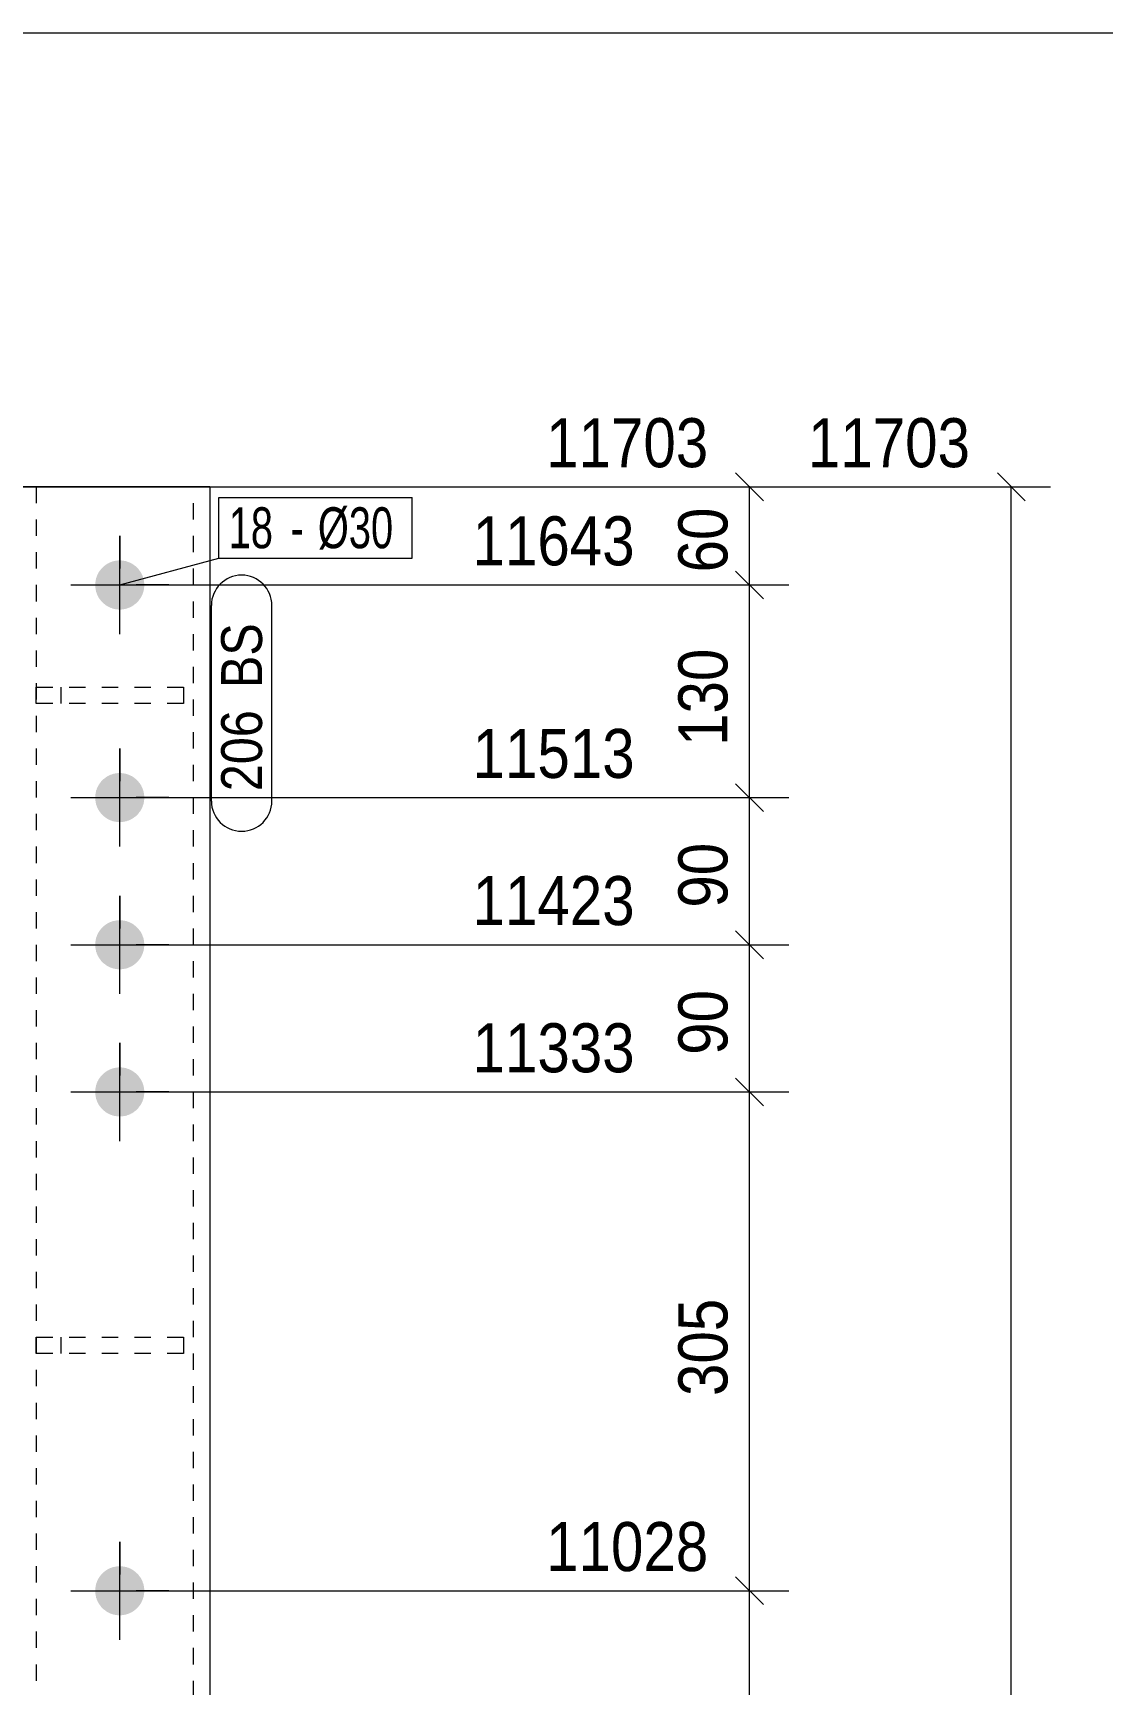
# Model space of a CAD drawing. Header units: millimetres. Extents: x 2 to 579, y 1 to 405.
# Drawn here: x 122.7 to 188.1, y 304 to 405 of the extents above; entities that cross this region are included whole.
import ezdxf

# ---------------------------------------------------------------- set-up
doc = ezdxf.new("R2010")
doc.units = ezdxf.units.MM
doc.linetypes.add('XKITLINE00', pattern=[0])
doc.linetypes.add('XKITLINE01', pattern=[4, 1, -1, 1, -1])
for name, color, linetype, lineweight in [('Bolt', 3, 'Continuous', 0), ('BoltMark', 7, 'Continuous', 0), ('Dimensions', 7, 'Continuous', 0), ('DrawingSheet', 5, 'Continuous', 0), ('Part', 2, 'Continuous', 0), ('PartMark', 7, 'Continuous', 0)]:
    doc.layers.add(name, color=color, linetype=linetype, lineweight=lineweight)
doc.styles.add('ARIAL', font='ARIAL.TTF')
doc.styles.add('ARIAL_NARROW', font='ARIALN.TTF')

# ---------------------------------------------------------------- blocks, each defined once
blk = doc.blocks.new('*A28')
at = {"layer": 'Bolt', "color": 3, "linetype": 'XKITLINE00', "lineweight": 0}
for p, q in [((127.95, 374.25), (127.95, 372.252)), ((124.95, 371.25), (126.948, 371.25)), ((130.95, 371.25), (128.952, 371.25)), ((127.95, 368.25), (127.95, 370.248)), ((127.95, 361.25), (127.95, 359.252)), ((124.95, 358.25), (126.948, 358.25)), ((130.95, 358.25), (128.952, 358.25)), ((127.95, 355.25), (127.95, 357.248)), ((127.95, 352.25), (127.95, 350.252)), ((124.95, 349.25), (126.948, 349.25)), ((130.95, 349.25), (128.952, 349.25)), ((127.95, 346.25), (127.95, 348.248)), ((127.95, 343.25), (127.95, 341.252)), ((124.95, 340.25), (126.948, 340.25)), ((130.95, 340.25), (128.952, 340.25)), ((127.95, 337.25), (127.95, 339.248)), ((127.95, 312.75), (127.95, 310.752)), ((124.95, 309.75), (126.948, 309.75)), ((130.95, 309.75), (128.952, 309.75)), ((127.95, 306.75), (127.95, 308.748))]:
    blk.add_line(p, q, dxfattribs=at)
blk = doc.blocks.new('*A29')
at = {"layer": 'Bolt'}
for points in [[(126.45, 371.29), (126.45, 371.32), (126.45, 371.36), (126.46, 371.4), (126.46, 371.43), (126.47, 371.47), (126.47, 371.51), (126.48, 371.54), (126.49, 371.58), (126.49, 371.61), (126.5, 371.65), (126.51, 371.69), (126.53, 371.72), (126.54, 371.76), (126.55, 371.79), (126.56, 371.82), (126.58, 371.86), (126.59, 371.89), (126.61, 371.92), (126.63, 371.96), (126.64, 371.99), (126.66, 372.02), (126.68, 372.05), (126.7, 372.08), (126.72, 372.11), (126.75, 372.14), (126.77, 372.17), (126.79, 372.2), (126.81, 372.23), (126.84, 372.26), (126.86, 372.28), (126.89, 372.31), (126.92, 372.34), (126.94, 372.36), (126.97, 372.39), (127, 372.41), (127.03, 372.43), (127.06, 372.45), (127.09, 372.48), (127.12, 372.5), (127.15, 372.52), (127.18, 372.54), (127.21, 372.56), (127.24, 372.57), (127.28, 372.59), (127.31, 372.61), (127.34, 372.62), (127.38, 372.64), (127.41, 372.65), (127.44, 372.66), (127.48, 372.67), (127.51, 372.69), (127.55, 372.7), (127.59, 372.71), (127.62, 372.71), (127.66, 372.72), (127.69, 372.73), (127.73, 372.73), (127.77, 372.74), (127.8, 372.74), (127.84, 372.75), (127.88, 372.75), (127.91, 372.75), (127.95, 372.75), (127.99, 372.75), (128.02, 372.75), (128.06, 372.75), (128.1, 372.74), (128.13, 372.74), (128.17, 372.73), (128.21, 372.73), (128.24, 372.72), (128.28, 372.71), (128.31, 372.71), (128.35, 372.7), (128.39, 372.69), (128.42, 372.67), (128.46, 372.66), (128.49, 372.65), (128.52, 372.64), (128.56, 372.62), (128.59, 372.61), (128.62, 372.59), (128.66, 372.57), (128.69, 372.56), (128.72, 372.54), (128.75, 372.52), (128.78, 372.5), (128.81, 372.48), (128.84, 372.45), (128.87, 372.43), (128.9, 372.41), (128.93, 372.39), (128.96, 372.36), (128.98, 372.34), (129.01, 372.31), (129.04, 372.28), (129.06, 372.26), (129.09, 372.23), (129.11, 372.2), (129.13, 372.17), (129.15, 372.14), (129.18, 372.11), (129.2, 372.08), (129.22, 372.05), (129.24, 372.02), (129.26, 371.99), (129.27, 371.96), (129.29, 371.92), (129.31, 371.89), (129.32, 371.86), (129.34, 371.82), (129.35, 371.79), (129.36, 371.76), (129.37, 371.72), (129.39, 371.69), (129.4, 371.65), (129.41, 371.61), (129.41, 371.58), (129.42, 371.54), (129.43, 371.51), (129.43, 371.47), (129.44, 371.43), (129.44, 371.4), (129.45, 371.36), (129.45, 371.32), (129.45, 371.29), (129.45, 371.25), (129.45, 371.21), (129.45, 371.18), (129.45, 371.14), (129.44, 371.1), (129.44, 371.07), (129.43, 371.03), (129.43, 370.99), (129.42, 370.96), (129.41, 370.92), (129.41, 370.89), (129.4, 370.85), (129.39, 370.81), (129.37, 370.78), (129.36, 370.74), (129.35, 370.71), (129.34, 370.68), (129.32, 370.64), (129.31, 370.61), (129.29, 370.58), (129.27, 370.54), (129.26, 370.51), (129.24, 370.48), (129.22, 370.45), (129.2, 370.42), (129.18, 370.39), (129.15, 370.36), (129.13, 370.33), (129.11, 370.3), (129.09, 370.27), (129.06, 370.24), (129.04, 370.22), (129.01, 370.19), (128.98, 370.16), (128.96, 370.14), (128.93, 370.11), (128.9, 370.09), (128.87, 370.07), (128.84, 370.05), (128.81, 370.02), (128.78, 370), (128.75, 369.98), (128.72, 369.96), (128.69, 369.94), (128.66, 369.93), (128.62, 369.91), (128.59, 369.89), (128.56, 369.88), (128.52, 369.86), (128.49, 369.85), (128.46, 369.84), (128.42, 369.83), (128.39, 369.81), (128.35, 369.8), (128.31, 369.79), (128.28, 369.79), (128.24, 369.78), (128.21, 369.77), (128.17, 369.77), (128.13, 369.76), (128.1, 369.76), (128.06, 369.75), (128.02, 369.75), (127.99, 369.75), (127.95, 369.75), (127.91, 369.75), (127.88, 369.75), (127.84, 369.75), (127.8, 369.76), (127.77, 369.76), (127.73, 369.77), (127.69, 369.77), (127.66, 369.78), (127.62, 369.79), (127.59, 369.79), (127.55, 369.8), (127.51, 369.81), (127.48, 369.83), (127.44, 369.84), (127.41, 369.85), (127.38, 369.86), (127.34, 369.88), (127.31, 369.89), (127.28, 369.91), (127.24, 369.93), (127.21, 369.94), (127.18, 369.96), (127.15, 369.98), (127.12, 370), (127.09, 370.02), (127.06, 370.05), (127.03, 370.07), (127, 370.09), (126.97, 370.11), (126.94, 370.14), (126.92, 370.16), (126.89, 370.19), (126.86, 370.22), (126.84, 370.24), (126.81, 370.27), (126.79, 370.3), (126.77, 370.33), (126.75, 370.36), (126.72, 370.39), (126.7, 370.42), (126.68, 370.45), (126.66, 370.48), (126.64, 370.51), (126.63, 370.54), (126.61, 370.58), (126.59, 370.61), (126.58, 370.64), (126.56, 370.68), (126.55, 370.71), (126.54, 370.74), (126.53, 370.78), (126.51, 370.81), (126.5, 370.85), (126.49, 370.89), (126.49, 370.92), (126.48, 370.96), (126.47, 370.99), (126.47, 371.03), (126.46, 371.07), (126.46, 371.1), (126.45, 371.14), (126.45, 371.18), (126.45, 371.21), (126.45, 371.25)], [(126.45, 358.29), (126.45, 358.32), (126.45, 358.36), (126.46, 358.4), (126.46, 358.43), (126.47, 358.47), (126.47, 358.51), (126.48, 358.54), (126.49, 358.58), (126.49, 358.61), (126.5, 358.65), (126.51, 358.69), (126.53, 358.72), (126.54, 358.76), (126.55, 358.79), (126.56, 358.82), (126.58, 358.86), (126.59, 358.89), (126.61, 358.92), (126.63, 358.96), (126.64, 358.99), (126.66, 359.02), (126.68, 359.05), (126.7, 359.08), (126.72, 359.11), (126.75, 359.14), (126.77, 359.17), (126.79, 359.2), (126.81, 359.23), (126.84, 359.26), (126.86, 359.28), (126.89, 359.31), (126.92, 359.34), (126.94, 359.36), (126.97, 359.39), (127, 359.41), (127.03, 359.43), (127.06, 359.45), (127.09, 359.48), (127.12, 359.5), (127.15, 359.52), (127.18, 359.54), (127.21, 359.56), (127.24, 359.57), (127.28, 359.59), (127.31, 359.61), (127.34, 359.62), (127.38, 359.64), (127.41, 359.65), (127.44, 359.66), (127.48, 359.67), (127.51, 359.69), (127.55, 359.7), (127.59, 359.71), (127.62, 359.71), (127.66, 359.72), (127.69, 359.73), (127.73, 359.73), (127.77, 359.74), (127.8, 359.74), (127.84, 359.75), (127.88, 359.75), (127.91, 359.75), (127.95, 359.75), (127.99, 359.75), (128.02, 359.75), (128.06, 359.75), (128.1, 359.74), (128.13, 359.74), (128.17, 359.73), (128.21, 359.73), (128.24, 359.72), (128.28, 359.71), (128.31, 359.71), (128.35, 359.7), (128.39, 359.69), (128.42, 359.67), (128.46, 359.66), (128.49, 359.65), (128.52, 359.64), (128.56, 359.62), (128.59, 359.61), (128.62, 359.59), (128.66, 359.57), (128.69, 359.56), (128.72, 359.54), (128.75, 359.52), (128.78, 359.5), (128.81, 359.48), (128.84, 359.45), (128.87, 359.43), (128.9, 359.41), (128.93, 359.39), (128.96, 359.36), (128.98, 359.34), (129.01, 359.31), (129.04, 359.28), (129.06, 359.26), (129.09, 359.23), (129.11, 359.2), (129.13, 359.17), (129.15, 359.14), (129.18, 359.11), (129.2, 359.08), (129.22, 359.05), (129.24, 359.02), (129.26, 358.99), (129.27, 358.96), (129.29, 358.92), (129.31, 358.89), (129.32, 358.86), (129.34, 358.82), (129.35, 358.79), (129.36, 358.76), (129.37, 358.72), (129.39, 358.69), (129.4, 358.65), (129.41, 358.61), (129.41, 358.58), (129.42, 358.54), (129.43, 358.51), (129.43, 358.47), (129.44, 358.43), (129.44, 358.4), (129.45, 358.36), (129.45, 358.32), (129.45, 358.29), (129.45, 358.25), (129.45, 358.21), (129.45, 358.18), (129.45, 358.14), (129.44, 358.1), (129.44, 358.07), (129.43, 358.03), (129.43, 357.99), (129.42, 357.96), (129.41, 357.92), (129.41, 357.89), (129.4, 357.85), (129.39, 357.81), (129.37, 357.78), (129.36, 357.74), (129.35, 357.71), (129.34, 357.68), (129.32, 357.64), (129.31, 357.61), (129.29, 357.58), (129.27, 357.54), (129.26, 357.51), (129.24, 357.48), (129.22, 357.45), (129.2, 357.42), (129.18, 357.39), (129.15, 357.36), (129.13, 357.33), (129.11, 357.3), (129.09, 357.27), (129.06, 357.24), (129.04, 357.22), (129.01, 357.19), (128.98, 357.16), (128.96, 357.14), (128.93, 357.11), (128.9, 357.09), (128.87, 357.07), (128.84, 357.05), (128.81, 357.02), (128.78, 357), (128.75, 356.98), (128.72, 356.96), (128.69, 356.94), (128.66, 356.93), (128.62, 356.91), (128.59, 356.89), (128.56, 356.88), (128.52, 356.86), (128.49, 356.85), (128.46, 356.84), (128.42, 356.83), (128.39, 356.81), (128.35, 356.8), (128.31, 356.79), (128.28, 356.79), (128.24, 356.78), (128.21, 356.77), (128.17, 356.77), (128.13, 356.76), (128.1, 356.76), (128.06, 356.75), (128.02, 356.75), (127.99, 356.75), (127.95, 356.75), (127.91, 356.75), (127.88, 356.75), (127.84, 356.75), (127.8, 356.76), (127.77, 356.76), (127.73, 356.77), (127.69, 356.77), (127.66, 356.78), (127.62, 356.79), (127.59, 356.79), (127.55, 356.8), (127.51, 356.81), (127.48, 356.83), (127.44, 356.84), (127.41, 356.85), (127.38, 356.86), (127.34, 356.88), (127.31, 356.89), (127.28, 356.91), (127.24, 356.93), (127.21, 356.94), (127.18, 356.96), (127.15, 356.98), (127.12, 357), (127.09, 357.02), (127.06, 357.05), (127.03, 357.07), (127, 357.09), (126.97, 357.11), (126.94, 357.14), (126.92, 357.16), (126.89, 357.19), (126.86, 357.22), (126.84, 357.24), (126.81, 357.27), (126.79, 357.3), (126.77, 357.33), (126.75, 357.36), (126.72, 357.39), (126.7, 357.42), (126.68, 357.45), (126.66, 357.48), (126.64, 357.51), (126.63, 357.54), (126.61, 357.58), (126.59, 357.61), (126.58, 357.64), (126.56, 357.68), (126.55, 357.71), (126.54, 357.74), (126.53, 357.78), (126.51, 357.81), (126.5, 357.85), (126.49, 357.89), (126.49, 357.92), (126.48, 357.96), (126.47, 357.99), (126.47, 358.03), (126.46, 358.07), (126.46, 358.1), (126.45, 358.14), (126.45, 358.18), (126.45, 358.21), (126.45, 358.25)], [(126.45, 349.29), (126.45, 349.32), (126.45, 349.36), (126.46, 349.4), (126.46, 349.43), (126.47, 349.47), (126.47, 349.51), (126.48, 349.54), (126.49, 349.58), (126.49, 349.61), (126.5, 349.65), (126.51, 349.69), (126.53, 349.72), (126.54, 349.76), (126.55, 349.79), (126.56, 349.82), (126.58, 349.86), (126.59, 349.89), (126.61, 349.92), (126.63, 349.96), (126.64, 349.99), (126.66, 350.02), (126.68, 350.05), (126.7, 350.08), (126.72, 350.11), (126.75, 350.14), (126.77, 350.17), (126.79, 350.2), (126.81, 350.23), (126.84, 350.26), (126.86, 350.28), (126.89, 350.31), (126.92, 350.34), (126.94, 350.36), (126.97, 350.39), (127, 350.41), (127.03, 350.43), (127.06, 350.45), (127.09, 350.48), (127.12, 350.5), (127.15, 350.52), (127.18, 350.54), (127.21, 350.56), (127.24, 350.57), (127.28, 350.59), (127.31, 350.61), (127.34, 350.62), (127.38, 350.64), (127.41, 350.65), (127.44, 350.66), (127.48, 350.67), (127.51, 350.69), (127.55, 350.7), (127.59, 350.71), (127.62, 350.71), (127.66, 350.72), (127.69, 350.73), (127.73, 350.73), (127.77, 350.74), (127.8, 350.74), (127.84, 350.75), (127.88, 350.75), (127.91, 350.75), (127.95, 350.75), (127.99, 350.75), (128.02, 350.75), (128.06, 350.75), (128.1, 350.74), (128.13, 350.74), (128.17, 350.73), (128.21, 350.73), (128.24, 350.72), (128.28, 350.71), (128.31, 350.71), (128.35, 350.7), (128.39, 350.69), (128.42, 350.67), (128.46, 350.66), (128.49, 350.65), (128.52, 350.64), (128.56, 350.62), (128.59, 350.61), (128.62, 350.59), (128.66, 350.57), (128.69, 350.56), (128.72, 350.54), (128.75, 350.52), (128.78, 350.5), (128.81, 350.48), (128.84, 350.45), (128.87, 350.43), (128.9, 350.41), (128.93, 350.39), (128.96, 350.36), (128.98, 350.34), (129.01, 350.31), (129.04, 350.28), (129.06, 350.26), (129.09, 350.23), (129.11, 350.2), (129.13, 350.17), (129.15, 350.14), (129.18, 350.11), (129.2, 350.08), (129.22, 350.05), (129.24, 350.02), (129.26, 349.99), (129.27, 349.96), (129.29, 349.92), (129.31, 349.89), (129.32, 349.86), (129.34, 349.82), (129.35, 349.79), (129.36, 349.76), (129.37, 349.72), (129.39, 349.69), (129.4, 349.65), (129.41, 349.61), (129.41, 349.58), (129.42, 349.54), (129.43, 349.51), (129.43, 349.47), (129.44, 349.43), (129.44, 349.4), (129.45, 349.36), (129.45, 349.32), (129.45, 349.29), (129.45, 349.25), (129.45, 349.21), (129.45, 349.18), (129.45, 349.14), (129.44, 349.1), (129.44, 349.07), (129.43, 349.03), (129.43, 348.99), (129.42, 348.96), (129.41, 348.92), (129.41, 348.89), (129.4, 348.85), (129.39, 348.81), (129.37, 348.78), (129.36, 348.74), (129.35, 348.71), (129.34, 348.68), (129.32, 348.64), (129.31, 348.61), (129.29, 348.58), (129.27, 348.54), (129.26, 348.51), (129.24, 348.48), (129.22, 348.45), (129.2, 348.42), (129.18, 348.39), (129.15, 348.36), (129.13, 348.33), (129.11, 348.3), (129.09, 348.27), (129.06, 348.24), (129.04, 348.22), (129.01, 348.19), (128.98, 348.16), (128.96, 348.14), (128.93, 348.11), (128.9, 348.09), (128.87, 348.07), (128.84, 348.05), (128.81, 348.02), (128.78, 348), (128.75, 347.98), (128.72, 347.96), (128.69, 347.94), (128.66, 347.93), (128.62, 347.91), (128.59, 347.89), (128.56, 347.88), (128.52, 347.86), (128.49, 347.85), (128.46, 347.84), (128.42, 347.83), (128.39, 347.81), (128.35, 347.8), (128.31, 347.79), (128.28, 347.79), (128.24, 347.78), (128.21, 347.77), (128.17, 347.77), (128.13, 347.76), (128.1, 347.76), (128.06, 347.75), (128.02, 347.75), (127.99, 347.75), (127.95, 347.75), (127.91, 347.75), (127.88, 347.75), (127.84, 347.75), (127.8, 347.76), (127.77, 347.76), (127.73, 347.77), (127.69, 347.77), (127.66, 347.78), (127.62, 347.79), (127.59, 347.79), (127.55, 347.8), (127.51, 347.81), (127.48, 347.83), (127.44, 347.84), (127.41, 347.85), (127.38, 347.86), (127.34, 347.88), (127.31, 347.89), (127.28, 347.91), (127.24, 347.93), (127.21, 347.94), (127.18, 347.96), (127.15, 347.98), (127.12, 348), (127.09, 348.02), (127.06, 348.05), (127.03, 348.07), (127, 348.09), (126.97, 348.11), (126.94, 348.14), (126.92, 348.16), (126.89, 348.19), (126.86, 348.22), (126.84, 348.24), (126.81, 348.27), (126.79, 348.3), (126.77, 348.33), (126.75, 348.36), (126.72, 348.39), (126.7, 348.42), (126.68, 348.45), (126.66, 348.48), (126.64, 348.51), (126.63, 348.54), (126.61, 348.58), (126.59, 348.61), (126.58, 348.64), (126.56, 348.68), (126.55, 348.71), (126.54, 348.74), (126.53, 348.78), (126.51, 348.81), (126.5, 348.85), (126.49, 348.89), (126.49, 348.92), (126.48, 348.96), (126.47, 348.99), (126.47, 349.03), (126.46, 349.07), (126.46, 349.1), (126.45, 349.14), (126.45, 349.18), (126.45, 349.21), (126.45, 349.25)], [(126.45, 340.29), (126.45, 340.32), (126.45, 340.36), (126.46, 340.4), (126.46, 340.43), (126.47, 340.47), (126.47, 340.51), (126.48, 340.54), (126.49, 340.58), (126.49, 340.61), (126.5, 340.65), (126.51, 340.69), (126.53, 340.72), (126.54, 340.76), (126.55, 340.79), (126.56, 340.82), (126.58, 340.86), (126.59, 340.89), (126.61, 340.92), (126.63, 340.96), (126.64, 340.99), (126.66, 341.02), (126.68, 341.05), (126.7, 341.08), (126.72, 341.11), (126.75, 341.14), (126.77, 341.17), (126.79, 341.2), (126.81, 341.23), (126.84, 341.26), (126.86, 341.28), (126.89, 341.31), (126.92, 341.34), (126.94, 341.36), (126.97, 341.39), (127, 341.41), (127.03, 341.43), (127.06, 341.45), (127.09, 341.48), (127.12, 341.5), (127.15, 341.52), (127.18, 341.54), (127.21, 341.56), (127.24, 341.57), (127.28, 341.59), (127.31, 341.61), (127.34, 341.62), (127.38, 341.64), (127.41, 341.65), (127.44, 341.66), (127.48, 341.67), (127.51, 341.69), (127.55, 341.7), (127.59, 341.71), (127.62, 341.71), (127.66, 341.72), (127.69, 341.73), (127.73, 341.73), (127.77, 341.74), (127.8, 341.74), (127.84, 341.75), (127.88, 341.75), (127.91, 341.75), (127.95, 341.75), (127.99, 341.75), (128.02, 341.75), (128.06, 341.75), (128.1, 341.74), (128.13, 341.74), (128.17, 341.73), (128.21, 341.73), (128.24, 341.72), (128.28, 341.71), (128.31, 341.71), (128.35, 341.7), (128.39, 341.69), (128.42, 341.67), (128.46, 341.66), (128.49, 341.65), (128.52, 341.64), (128.56, 341.62), (128.59, 341.61), (128.62, 341.59), (128.66, 341.57), (128.69, 341.56), (128.72, 341.54), (128.75, 341.52), (128.78, 341.5), (128.81, 341.48), (128.84, 341.45), (128.87, 341.43), (128.9, 341.41), (128.93, 341.39), (128.96, 341.36), (128.98, 341.34), (129.01, 341.31), (129.04, 341.28), (129.06, 341.26), (129.09, 341.23), (129.11, 341.2), (129.13, 341.17), (129.15, 341.14), (129.18, 341.11), (129.2, 341.08), (129.22, 341.05), (129.24, 341.02), (129.26, 340.99), (129.27, 340.96), (129.29, 340.92), (129.31, 340.89), (129.32, 340.86), (129.34, 340.82), (129.35, 340.79), (129.36, 340.76), (129.37, 340.72), (129.39, 340.69), (129.4, 340.65), (129.41, 340.61), (129.41, 340.58), (129.42, 340.54), (129.43, 340.51), (129.43, 340.47), (129.44, 340.43), (129.44, 340.4), (129.45, 340.36), (129.45, 340.32), (129.45, 340.29), (129.45, 340.25), (129.45, 340.21), (129.45, 340.18), (129.45, 340.14), (129.44, 340.1), (129.44, 340.07), (129.43, 340.03), (129.43, 339.99), (129.42, 339.96), (129.41, 339.92), (129.41, 339.89), (129.4, 339.85), (129.39, 339.81), (129.37, 339.78), (129.36, 339.74), (129.35, 339.71), (129.34, 339.68), (129.32, 339.64), (129.31, 339.61), (129.29, 339.58), (129.27, 339.54), (129.26, 339.51), (129.24, 339.48), (129.22, 339.45), (129.2, 339.42), (129.18, 339.39), (129.15, 339.36), (129.13, 339.33), (129.11, 339.3), (129.09, 339.27), (129.06, 339.24), (129.04, 339.22), (129.01, 339.19), (128.98, 339.16), (128.96, 339.14), (128.93, 339.11), (128.9, 339.09), (128.87, 339.07), (128.84, 339.05), (128.81, 339.02), (128.78, 339), (128.75, 338.98), (128.72, 338.96), (128.69, 338.94), (128.66, 338.93), (128.62, 338.91), (128.59, 338.89), (128.56, 338.88), (128.52, 338.86), (128.49, 338.85), (128.46, 338.84), (128.42, 338.83), (128.39, 338.81), (128.35, 338.8), (128.31, 338.79), (128.28, 338.79), (128.24, 338.78), (128.21, 338.77), (128.17, 338.77), (128.13, 338.76), (128.1, 338.76), (128.06, 338.75), (128.02, 338.75), (127.99, 338.75), (127.95, 338.75), (127.91, 338.75), (127.88, 338.75), (127.84, 338.75), (127.8, 338.76), (127.77, 338.76), (127.73, 338.77), (127.69, 338.77), (127.66, 338.78), (127.62, 338.79), (127.59, 338.79), (127.55, 338.8), (127.51, 338.81), (127.48, 338.83), (127.44, 338.84), (127.41, 338.85), (127.38, 338.86), (127.34, 338.88), (127.31, 338.89), (127.28, 338.91), (127.24, 338.93), (127.21, 338.94), (127.18, 338.96), (127.15, 338.98), (127.12, 339), (127.09, 339.02), (127.06, 339.05), (127.03, 339.07), (127, 339.09), (126.97, 339.11), (126.94, 339.14), (126.92, 339.16), (126.89, 339.19), (126.86, 339.22), (126.84, 339.24), (126.81, 339.27), (126.79, 339.3), (126.77, 339.33), (126.75, 339.36), (126.72, 339.39), (126.7, 339.42), (126.68, 339.45), (126.66, 339.48), (126.64, 339.51), (126.63, 339.54), (126.61, 339.58), (126.59, 339.61), (126.58, 339.64), (126.56, 339.68), (126.55, 339.71), (126.54, 339.74), (126.53, 339.78), (126.51, 339.81), (126.5, 339.85), (126.49, 339.89), (126.49, 339.92), (126.48, 339.96), (126.47, 339.99), (126.47, 340.03), (126.46, 340.07), (126.46, 340.1), (126.45, 340.14), (126.45, 340.18), (126.45, 340.21), (126.45, 340.25)], [(126.45, 309.79), (126.45, 309.82), (126.45, 309.86), (126.46, 309.9), (126.46, 309.93), (126.47, 309.97), (126.47, 310.01), (126.48, 310.04), (126.49, 310.08), (126.49, 310.11), (126.5, 310.15), (126.51, 310.19), (126.53, 310.22), (126.54, 310.26), (126.55, 310.29), (126.56, 310.32), (126.58, 310.36), (126.59, 310.39), (126.61, 310.42), (126.63, 310.46), (126.64, 310.49), (126.66, 310.52), (126.68, 310.55), (126.7, 310.58), (126.72, 310.61), (126.75, 310.64), (126.77, 310.67), (126.79, 310.7), (126.81, 310.73), (126.84, 310.76), (126.86, 310.78), (126.89, 310.81), (126.92, 310.84), (126.94, 310.86), (126.97, 310.89), (127, 310.91), (127.03, 310.93), (127.06, 310.95), (127.09, 310.98), (127.12, 311), (127.15, 311.02), (127.18, 311.04), (127.21, 311.06), (127.24, 311.07), (127.28, 311.09), (127.31, 311.11), (127.34, 311.12), (127.38, 311.14), (127.41, 311.15), (127.44, 311.16), (127.48, 311.17), (127.51, 311.19), (127.55, 311.2), (127.59, 311.21), (127.62, 311.21), (127.66, 311.22), (127.69, 311.23), (127.73, 311.23), (127.77, 311.24), (127.8, 311.24), (127.84, 311.25), (127.88, 311.25), (127.91, 311.25), (127.95, 311.25), (127.99, 311.25), (128.02, 311.25), (128.06, 311.25), (128.1, 311.24), (128.13, 311.24), (128.17, 311.23), (128.21, 311.23), (128.24, 311.22), (128.28, 311.21), (128.31, 311.21), (128.35, 311.2), (128.39, 311.19), (128.42, 311.17), (128.46, 311.16), (128.49, 311.15), (128.52, 311.14), (128.56, 311.12), (128.59, 311.11), (128.62, 311.09), (128.66, 311.07), (128.69, 311.06), (128.72, 311.04), (128.75, 311.02), (128.78, 311), (128.81, 310.98), (128.84, 310.95), (128.87, 310.93), (128.9, 310.91), (128.93, 310.89), (128.96, 310.86), (128.98, 310.84), (129.01, 310.81), (129.04, 310.78), (129.06, 310.76), (129.09, 310.73), (129.11, 310.7), (129.13, 310.67), (129.15, 310.64), (129.18, 310.61), (129.2, 310.58), (129.22, 310.55), (129.24, 310.52), (129.26, 310.49), (129.27, 310.46), (129.29, 310.42), (129.31, 310.39), (129.32, 310.36), (129.34, 310.32), (129.35, 310.29), (129.36, 310.26), (129.37, 310.22), (129.39, 310.19), (129.4, 310.15), (129.41, 310.11), (129.41, 310.08), (129.42, 310.04), (129.43, 310.01), (129.43, 309.97), (129.44, 309.93), (129.44, 309.9), (129.45, 309.86), (129.45, 309.82), (129.45, 309.79), (129.45, 309.75), (129.45, 309.71), (129.45, 309.68), (129.45, 309.64), (129.44, 309.6), (129.44, 309.57), (129.43, 309.53), (129.43, 309.49), (129.42, 309.46), (129.41, 309.42), (129.41, 309.39), (129.4, 309.35), (129.39, 309.31), (129.37, 309.28), (129.36, 309.24), (129.35, 309.21), (129.34, 309.18), (129.32, 309.14), (129.31, 309.11), (129.29, 309.08), (129.27, 309.04), (129.26, 309.01), (129.24, 308.98), (129.22, 308.95), (129.2, 308.92), (129.18, 308.89), (129.15, 308.86), (129.13, 308.83), (129.11, 308.8), (129.09, 308.77), (129.06, 308.74), (129.04, 308.72), (129.01, 308.69), (128.98, 308.66), (128.96, 308.64), (128.93, 308.61), (128.9, 308.59), (128.87, 308.57), (128.84, 308.55), (128.81, 308.52), (128.78, 308.5), (128.75, 308.48), (128.72, 308.46), (128.69, 308.44), (128.66, 308.43), (128.62, 308.41), (128.59, 308.39), (128.56, 308.38), (128.52, 308.36), (128.49, 308.35), (128.46, 308.34), (128.42, 308.33), (128.39, 308.31), (128.35, 308.3), (128.31, 308.29), (128.28, 308.29), (128.24, 308.28), (128.21, 308.27), (128.17, 308.27), (128.13, 308.26), (128.1, 308.26), (128.06, 308.25), (128.02, 308.25), (127.99, 308.25), (127.95, 308.25), (127.91, 308.25), (127.88, 308.25), (127.84, 308.25), (127.8, 308.26), (127.77, 308.26), (127.73, 308.27), (127.69, 308.27), (127.66, 308.28), (127.62, 308.29), (127.59, 308.29), (127.55, 308.3), (127.51, 308.31), (127.48, 308.33), (127.44, 308.34), (127.41, 308.35), (127.38, 308.36), (127.34, 308.38), (127.31, 308.39), (127.28, 308.41), (127.24, 308.43), (127.21, 308.44), (127.18, 308.46), (127.15, 308.48), (127.12, 308.5), (127.09, 308.52), (127.06, 308.55), (127.03, 308.57), (127, 308.59), (126.97, 308.61), (126.94, 308.64), (126.92, 308.66), (126.89, 308.69), (126.86, 308.72), (126.84, 308.74), (126.81, 308.77), (126.79, 308.8), (126.77, 308.83), (126.75, 308.86), (126.72, 308.89), (126.7, 308.92), (126.68, 308.95), (126.66, 308.98), (126.64, 309.01), (126.63, 309.04), (126.61, 309.08), (126.59, 309.11), (126.58, 309.14), (126.56, 309.18), (126.55, 309.21), (126.54, 309.24), (126.53, 309.28), (126.51, 309.31), (126.5, 309.35), (126.49, 309.39), (126.49, 309.42), (126.48, 309.46), (126.47, 309.49), (126.47, 309.53), (126.46, 309.57), (126.46, 309.6), (126.45, 309.64), (126.45, 309.68), (126.45, 309.71), (126.45, 309.75)]]:
    blk.add_hatch(color=3, dxfattribs=at).paths.add_polyline_path(points, flags=17)
at = {"layer": 'Bolt', "color": 3, "linetype": 'XKITLINE00', "lineweight": 0}
for p, q in [((127.95, 368.25), (127.95, 374.25)), ((124.95, 371.25), (130.95, 371.25)), ((127.95, 355.25), (127.95, 361.25)), ((124.95, 358.25), (130.95, 358.25)), ((127.95, 346.25), (127.95, 352.25)), ((124.95, 349.25), (130.95, 349.25)), ((127.95, 337.25), (127.95, 343.25)), ((124.95, 340.25), (130.95, 340.25)), ((127.95, 306.75), (127.95, 312.75)), ((124.95, 309.75), (130.95, 309.75))]:
    blk.add_line(p, q, dxfattribs=at)
blk = doc.blocks.new('*A32')
at = {"layer": 'Part', "color": 7, "linetype": 'XKITLINE01', "lineweight": 0}
for p, q in [((132.45, 377.25), (112.45, 377.25)), ((122.85, 377.25), (122.85, 202.25)), ((132.45, 241.25), (132.45, 377.25))]:
    blk.add_line(p, q, dxfattribs=at)
blk = doc.blocks.new('*A34')
at = {"layer": 'Part', "color": 7, "linetype": 'XKITLINE01', "lineweight": 0}
for p, q in [((122.85, 365.01), (131.85, 365.01)), ((122.85, 364.01), (122.85, 365.01)), ((124.35, 365.01), (124.35, 364.01)), ((131.85, 365.01), (131.85, 364.01)), ((131.85, 364.01), (122.85, 364.01))]:
    blk.add_line(p, q, dxfattribs=at)
blk = doc.blocks.new('*A38')
at = {"layer": 'Part', "color": 7, "linetype": 'XKITLINE01', "lineweight": 0}
for p, q in [((122.85, 325.25), (131.85, 325.25)), ((122.85, 324.25), (122.85, 325.25)), ((131.85, 324.25), (122.85, 324.25)), ((124.35, 325.25), (124.35, 324.25)), ((131.85, 325.25), (131.85, 324.25))]:
    blk.add_line(p, q, dxfattribs=at)
blk = doc.blocks.new('*A42')
at = {"layer": 'Part', "color": 7, "linetype": 'XKITLINE01', "lineweight": 0}
for q in [(111.45, 377.25), (133.45, 241.25)]:
    blk.add_line((133.45, 377.25), q, dxfattribs=at)
blk = doc.blocks.new('*A43')
at = {"layer": 'Part', "color": 2, "linetype": 'XKITLINE00', "lineweight": 0}
for p, q in [((111.45, 377.25), (133.45, 377.25)), ((133.45, 377.25), (133.45, 241.25))]:
    blk.add_line(p, q, dxfattribs=at)
blk = doc.blocks.new('*A65')
at = {"layer": 'DrawingSheet', "color": 5, "linetype": 'XKITLINE00', "lineweight": 0}
blk.add_line((579, 405), (5, 405), dxfattribs=at)
blk = doc.blocks.new('*A107')
at = {"layer": 'Dimensions', "color": 7, "linetype": 'XKITLINE00', "lineweight": 0}
for p, q in [((181.6, 378.1), (183.3, 376.4)), ((133.45, 377.25), (184.85, 377.25)), ((182.45, 160.15), (182.45, 377.25))]:
    blk.add_line(p, q, dxfattribs=at)
at = {"layer": 'Dimensions', "color": 3}
blk.add_point((182.45, 377.25), dxfattribs=at)
at = {"layer": 'Dimensions', "color": 3, "style": 'ARIAL', "width": 0.85}
blk.add_text('11703', height=3, dxfattribs=at).set_placement((170.02, 378.45))
blk = doc.blocks.new('*A117')
at = {"layer": 'Dimensions', "color": 7, "linetype": 'XKITLINE00', "lineweight": 0}
for p, q in [((165.6, 310.6), (167.3, 308.9)), ((128.95, 309.75), (168.85, 309.75)), ((166.45, 279.25), (166.45, 309.75)), ((165.6, 280.1), (167.3, 278.4)), ((128.95, 279.25), (168.85, 279.25))]:
    blk.add_line(p, q, dxfattribs=at)
at = {"layer": 'Dimensions', "color": 3}
for p in [(166.45, 309.75), (166.45, 279.25)]:
    blk.add_point(p, dxfattribs=at)
at = {"layer": 'Dimensions', "color": 3, "style": 'ARIAL', "width": 0.85}
blk.add_text('11028', height=3, dxfattribs=at).set_placement((154.02, 310.95))
blk.add_text('305', height=3, rotation=90.0002, dxfattribs=at).set_placement((165.1, 291.16))
blk = doc.blocks.new('*A118')
at = {"layer": 'Dimensions', "color": 7, "linetype": 'XKITLINE00', "lineweight": 0}
for p, q in [((165.6, 341.1), (167.3, 339.4)), ((128.95, 340.25), (168.85, 340.25)), ((166.45, 309.75), (166.45, 340.25)), ((165.6, 310.6), (167.3, 308.9)), ((128.95, 309.75), (168.85, 309.75))]:
    blk.add_line(p, q, dxfattribs=at)
at = {"layer": 'Dimensions', "color": 3}
for p in [(166.45, 340.25), (166.45, 309.75)]:
    blk.add_point(p, dxfattribs=at)
at = {"layer": 'Dimensions', "color": 3, "style": 'ARIAL', "width": 0.85}
blk.add_text('11333', height=3, dxfattribs=at).set_placement((149.52, 341.45))
blk.add_text('305', height=3, rotation=90.0002, dxfattribs=at).set_placement((165.1, 321.66))
blk = doc.blocks.new('*A119')
at = {"layer": 'Dimensions', "color": 7, "linetype": 'XKITLINE00', "lineweight": 0}
for p, q in [((165.6, 350.1), (167.3, 348.4)), ((128.95, 349.25), (168.85, 349.25)), ((166.45, 340.25), (166.45, 349.25)), ((165.6, 341.1), (167.3, 339.4)), ((128.95, 340.25), (168.85, 340.25))]:
    blk.add_line(p, q, dxfattribs=at)
at = {"layer": 'Dimensions', "color": 3}
for p in [(166.45, 349.25), (166.45, 340.25)]:
    blk.add_point(p, dxfattribs=at)
at = {"layer": 'Dimensions', "color": 3, "style": 'ARIAL', "width": 0.85}
blk.add_text('11423', height=3, dxfattribs=at).set_placement((149.52, 350.45))
blk.add_text('90', height=3, rotation=90.0002, dxfattribs=at).set_placement((165.1, 342.52))
blk = doc.blocks.new('*A120')
at = {"layer": 'Dimensions', "color": 7, "linetype": 'XKITLINE00', "lineweight": 0}
for p, q in [((165.6, 359.1), (167.3, 357.4)), ((128.95, 358.25), (168.85, 358.25)), ((166.45, 349.25), (166.45, 358.25)), ((165.6, 350.1), (167.3, 348.4)), ((128.95, 349.25), (168.85, 349.25))]:
    blk.add_line(p, q, dxfattribs=at)
at = {"layer": 'Dimensions', "color": 3}
for p in [(166.45, 358.25), (166.45, 349.25)]:
    blk.add_point(p, dxfattribs=at)
at = {"layer": 'Dimensions', "color": 3, "style": 'ARIAL', "width": 0.85}
blk.add_text('11513', height=3, dxfattribs=at).set_placement((149.52, 359.45))
blk.add_text('90', height=3, rotation=90.0002, dxfattribs=at).set_placement((165.1, 351.52))
blk = doc.blocks.new('*A121')
at = {"layer": 'Dimensions', "color": 7, "linetype": 'XKITLINE00', "lineweight": 0}
for p, q in [((165.6, 372.1), (167.3, 370.4)), ((128.95, 371.25), (168.85, 371.25)), ((166.45, 358.25), (166.45, 371.25)), ((165.6, 359.1), (167.3, 357.4)), ((128.95, 358.25), (168.85, 358.25))]:
    blk.add_line(p, q, dxfattribs=at)
at = {"layer": 'Dimensions', "color": 3}
for p in [(166.45, 371.25), (166.45, 358.25)]:
    blk.add_point(p, dxfattribs=at)
at = {"layer": 'Dimensions', "color": 3, "style": 'ARIAL', "width": 0.85}
blk.add_text('11643', height=3, dxfattribs=at).set_placement((149.52, 372.45))
blk.add_text('130', height=3, rotation=90.0002, dxfattribs=at).set_placement((165.1, 361.41))
blk = doc.blocks.new('*A122')
at = {"layer": 'Dimensions', "color": 7, "linetype": 'XKITLINE00', "lineweight": 0}
for p, q in [((165.6, 378.1), (167.3, 376.4)), ((133.45, 377.25), (168.85, 377.25)), ((166.45, 371.25), (166.45, 377.25)), ((165.6, 372.1), (167.3, 370.4)), ((128.95, 371.25), (168.85, 371.25))]:
    blk.add_line(p, q, dxfattribs=at)
at = {"layer": 'Dimensions', "color": 3}
for p in [(166.45, 377.25), (166.45, 371.25)]:
    blk.add_point(p, dxfattribs=at)
at = {"layer": 'Dimensions', "color": 3, "style": 'ARIAL', "width": 0.85}
blk.add_text('11703', height=3, dxfattribs=at).set_placement((154.02, 378.45))
blk.add_text('60', height=3, rotation=90.0002, dxfattribs=at).set_placement((165.1, 372.02))
blk = doc.blocks.new('*A123')
at = {"layer": 'BoltMark', "color": 7, "linetype": 'XKITLINE00', "lineweight": 0}
for p, q in [((134.01, 376.6), (145.83, 376.6)), ((134.01, 372.9), (134.01, 376.6)), ((145.83, 372.9), (145.83, 376.6)), ((127.95, 371.25), (134.01, 372.9)), ((134.01, 372.9), (145.83, 372.9))]:
    blk.add_line(p, q, dxfattribs=at)
at = {"layer": 'BoltMark', "color": 3, "style": 'ARIAL_NARROW', "width": 0.85}
for s, p in [('18', (134.61, 373.5)), ('Ø30', (140.06, 373.5)), ('-', (138.4, 373.5))]:
    blk.add_text(s, height=2.5, dxfattribs=at).set_placement(p)
blk = doc.blocks.new('*A131')
at = {"layer": 'PartMark', "color": 7, "linetype": 'XKITLINE00', "lineweight": 0}
for p, q in [((133.55, 358.04), (133.55, 370)), ((137.25, 358.04), (137.25, 370))]:
    blk.add_line(p, q, dxfattribs=at)
for centre, start, end in [((135.4, 370), 0, 180), ((135.4, 358.04), 180, 0)]:
    blk.add_arc(centre, 1.85, start, end, dxfattribs=at)
at = {"layer": 'PartMark', "color": 3, "style": 'ARIAL', "width": 0.85}
for s, p in [('BS', (136.65, 364.95)), ('206', (136.65, 358.64))]:
    blk.add_text(s, height=2.5, rotation=90.0002, dxfattribs=at).set_placement(p)

msp = doc.modelspace()

# ---------------------------------------------------------------- block references
at = {"lineweight": 0}
for name in ['*A65', '*A107', '*A122', '*A42', '*A43', '*A123', '*A121', '*A28', '*A29', '*A131', '*A34', '*A120', '*A119', '*A118', '*A38', '*A117']:
    msp.add_blockref(name, (0, 0), dxfattribs=at)
at = {"layer": 'Part', "lineweight": 0}
msp.add_blockref('*A32', (0, 0), dxfattribs=at)

doc.saveas('drawing.dxf')
